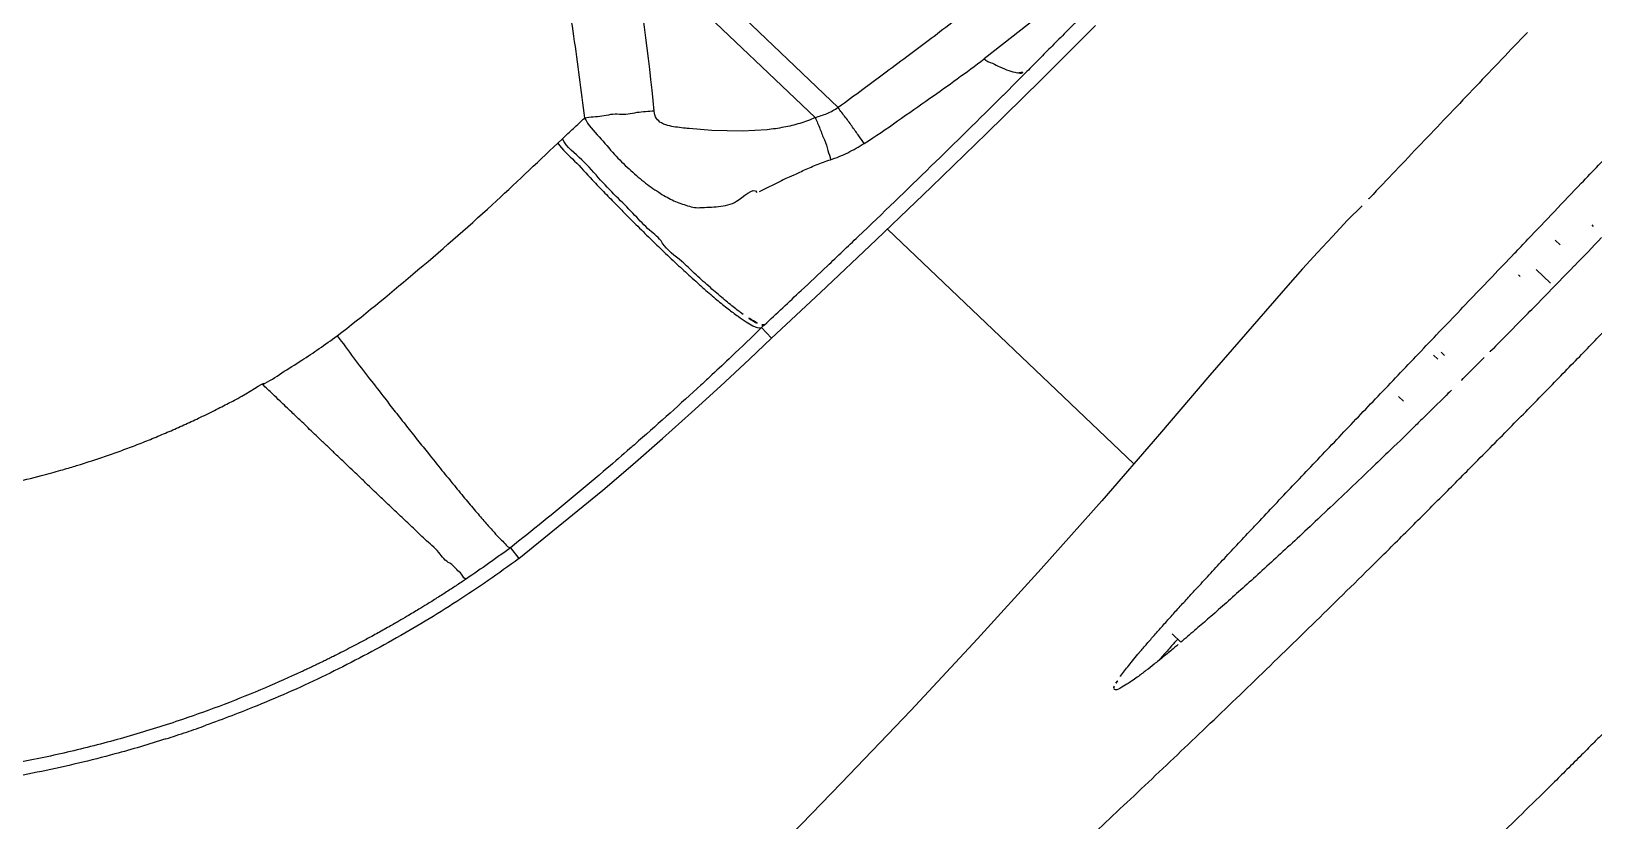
# Model space of a CAD drawing. Header units: millimetres. Extents: x 1145859089 to 1147511753, y -1047484727 to -1047247487.
# Drawn here: x 1146991660 to 1146991776.5, y -1047436363.2 to -1047436304.3 of the extents above; entities that cross this region are included whole.
import ezdxf
from ezdxf.xclip import XClip

# ---------------------------------------------------------------- set-up
doc = ezdxf.new("R2010")
doc.units = ezdxf.units.MM
doc.header["$LTSCALE"] = 100
doc.header["$MEASUREMENT"] = 0
doc.header["$XCLIPFRAME"] = 2
doc.layers.get('0').update_dxf_attribs({"linetype": 'CONTINUOUS'})
doc.layers.add('XREF', color=135, linetype='CONTINUOUS')
doc.layers.add('단지배치도$0$W240910', color=135, linetype='CONTINUOUS')

# ---------------------------------------------------------------- blocks, each defined once
blk = doc.blocks.new('단지배치도$0$zw$9902')
at = {"layer": '단지배치도$0$W240910', "linetype": 'ByBlock', "ltscale": 20}
for p, q in [((61980.95, -64940.71), (61963.94, -64924.49)), ((61965.64, -64928.51), (61979.22, -64941.46)), ((61996.48, -64933.43), (61991.83, -64937.07)), ((61996.07, -64938.64), (62000.11, -64934.61)), ((61992, -64942.65), (61996.07, -64938.64)), ((61960.05, -64943.36), (61960.39, -64943.03)), ((61971.53, -64942.41), (61969.84, -64942.28)), ((61973.82, -64942.46), (61971.53, -64942.41)), ((61975.64, -64942.36), (61973.82, -64942.46)), ((61987.9, -64946.62), (61992, -64942.65)), ((61975.07, -64946.97), (61976.78, -64946.13)), ((61983.78, -64950.57), (61987.9, -64946.62)), ((62019.99, -64948.04), (62018.89, -64949.1)), ((62002.97, -64967.26), (61984.62, -64949.77)), ((62002.97, -64967.26), (61984.62, -64949.77)), ((62018.89, -64949.1), (62017.77, -64950.31)), ((62037.09, -64949.46), (62037.21, -64949.58)), ((61979.62, -64954.48), (61983.78, -64950.57)), ((62017.77, -64950.31), (62016.65, -64951.52)), ((62034.37, -64950.6), (62034.73, -64950.95)), ((62016.65, -64951.52), (62015.54, -64952.74)), ((62035.81, -64952.49), (62035.45, -64952.86)), ((62015.54, -64952.74), (62014.44, -64953.96)), ((62031.64, -64953.17), (62031.77, -64953.3)), ((62034.03, -64953.8), (62032.95, -64952.77)), ((61975.96, -64957.89), (61979.62, -64954.48)), ((62014.44, -64953.96), (62008.64, -64960.64)), ((62033.12, -64955.25), (62032.92, -64955.46)), ((62033.33, -64955.04), (62033.12, -64955.25)), ((61975.23, -64957.11), (61975.45, -64956.91)), ((61975.96, -64957.89), (61975.23, -64957.11)), ((62031.52, -64956.88), (62031.12, -64957.29)), ((62031.78, -64956.61), (62031.52, -64956.88)), ((61974.32, -64959.45), (61975.96, -64957.89)), ((61975.96, -64957.89), (61975.96, -64957.89)), ((61972.18, -64961.46), (61974.32, -64959.45)), ((62025.3, -64959.16), (62025.62, -64959.46)), ((62025.87, -64958.94), (62026.13, -64959.19)), ((62029.92, -64958.5), (62029.79, -64958.63)), ((62008.64, -64960.64), (62004.89, -64965.06)), ((61970.02, -64963.43), (61972.18, -64961.46)), ((62022.69, -64962.24), (62023.07, -64962.6)), ((61967.84, -64965.38), (61970.02, -64963.43)), ((62004.89, -64965.06), (62000.58, -64970.01)), ((61965.63, -64967.31), (61967.84, -64965.38)), ((61963.41, -64969.21), (61965.63, -64967.31)), ((62020.71, -64967.55), (62020.34, -64967.91)), ((62020.34, -64967.91), (62020.15, -64968.09)), ((61957.14, -64974.32), (61963.41, -64969.21)), ((62000.58, -64970.01), (61996.06, -64975.09)), ((62016.7, -64971.36), (62016.69, -64971.37)), ((61956.52, -64973.51), (61957.14, -64974.32)), ((61996.06, -64975.09), (61991.31, -64980.3)), ((61991.31, -64980.3), (61986.35, -64985.63)), ((62005.82, -64979.92), (62006.48, -64980.55)), ((62006.24, -64980.32), (62006.12, -64980.45)), ((61986.35, -64985.63), (61981.17, -64991.06)), ((61981.17, -64991.06), (61975.8, -64996.57))]:
    blk.add_line(p, q, dxfattribs=at)
at = {"layer": '단지배치도$0$W240910'}
for centre, radius, start, end in [((56819.18, -60798.97), 5249.43, 201.4083, 356.71209), ((56819.18, -60798.97), 5399.43, 202.10162, 356.71209), ((57394.29, -57699.4), 11431.38, 251.62775, 321.418131)]:
    blk.add_arc(centre, radius, start, end, dxfattribs=at)
at = {"layer": '단지배치도$0$W240910', "linetype": 'ByBlock', "ltscale": 20}
for centre, radius, start, end in [((61717.52, -64966.38), 251, 5.8102, 8.6773), ((61480.81, -64425.02), 726.34, 314.86808, 315.06555), ((61477.07, -64421.25), 731.65, 313.68683, 314.86749), ((62248.68, -65162.02), 313.19, 136.6874, 136.9028), ((61474.57, -64418.64), 735.26, 313.4386, 313.68751), ((61573.91, -64505.49), 642.78, 315.93871, 316.19792), ((61474.44, -64418.51), 735.45, 313.23205, 313.43852), ((61581.43, -64512.77), 632.31, 315.61757, 315.89295), ((61473.84, -64417.87), 736.32, 312.93973, 313.23204), ((61588.38, -64519.59), 622.57, 315.41473, 315.56398), ((61596.73, -64527.83), 610.84, 315.16708, 315.32679), ((61608.06, -64539.12), 594.84, 314.88231, 315.05325), ((61618.78, -64549.89), 579.65, 314.66461, 314.81168), ((61628.56, -64559.79), 565.74, 314.4103, 314.6649), ((61928.87, -64888.5), 120.4, 309.9407, 310.1368), ((62007.56, -64987.04), 6.84, 144.7076, 144.868), ((62001.61, -64983.95), 0.144, 229.557, 234.206), ((61903.14, -64900.84), 91.22, 287.6728, 288.708), ((61903.56, -64902.08), 89.91, 288.7081, 289.6723)]:
    blk.add_arc(centre, radius, start, end, dxfattribs=at)
for points, knots in [([(61999.05, -64995.68), (62000.45, -64994.37), (62003.3, -64991.7), (62007.61, -64987.61), (62012.04, -64983.36), (62016.56, -64978.96), (62019.94, -64975.64), (62022.22, -64973.38), (62023.38, -64972.23), (62024.59, -64971.02), (62025.77, -64969.84), (62026.93, -64968.68), (62028.66, -64966.93), (62030.92, -64964.65), (62033.63, -64961.89), (62036.13, -64959.32), (62038.42, -64956.95), (62040.37, -64954.92), (62042.02, -64953.2), (62043.39, -64951.77), (62044.69, -64950.39), (62046.02, -64948.99), (62047.59, -64947.33), (62049.44, -64945.35), (62051.61, -64943.03), (62053.97, -64940.49), (62056.51, -64937.73), (62059.33, -64934.65), (62062.44, -64931.22), (62064.87, -64928.51), (62066.44, -64926.75), (62067.1, -64926.02), (62067.72, -64925.31), (62068.35, -64924.61), (62070.05, -64922.69), (62072.8, -64919.57), (62076.53, -64915.28), (62080.13, -64911.11), (62083.58, -64907.06), (62085.82, -64904.4), (62086.92, -64903.1)], [0, 0, 0, 0, 5.754772, 11.701837, 17.842698, 24.178414, 30.614069, 32.056733, 33.806246, 35.517577, 37.190653, 38.825407, 40.421773, 44.579899, 48.450932, 52.033955, 55.328249, 58.333272, 60.491174, 62.470126, 64.282682, 66.177217, 68.248546, 71.140295, 74.317893, 77.780853, 81.528517, 85.560038, 90.32131, 95.423109, 96.473352, 97.420829, 98.363515, 99.30141, 100.234513, 106.0602, 111.773038, 117.287196, 122.603733, 127.723968, 127.723968, 127.723968, 127.723968]), ([(62010.65, -64921.88), (62010.44, -64922.1), (62009.94, -64922.63), (62009.09, -64923.54), (62008, -64924.68), (62006.84, -64925.9), (62005.76, -64927.03), (62004.84, -64927.98), (62003.99, -64928.87), (62003.2, -64929.68), (62002.47, -64930.44), (62001.79, -64931.14), (62001.04, -64931.9), (62000.09, -64932.88), (61999.04, -64933.95), (61997.92, -64935.08), (61996.9, -64936.11), (61995.93, -64937.09), (61995.3, -64937.72), (61995, -64938.03)], [0, 0, 0, 0, 0.924484, 2.174977, 3.752102, 5.648873, 7.212033, 8.45034, 9.617467, 10.909322, 11.846394, 12.764799, 13.835881, 15.059641, 16.8379, 18.366159, 19.815845, 21.191777, 22.49399, 22.49399, 22.49399, 22.49399]), ([(62003.4, -64981.3), (62003.58, -64981.09), (62003.95, -64980.66), (62004.52, -64980), (62005.12, -64979.33), (62005.76, -64978.61), (62006.44, -64977.86), (62007.02, -64977.22), (62007.7, -64976.49), (62008.47, -64975.65), (62009.47, -64974.57), (62010.51, -64973.45), (62011.43, -64972.48), (62012.42, -64971.43), (62013.49, -64970.29), (62014.82, -64968.89), (62016.17, -64967.46), (62017.57, -64966), (62018.99, -64964.5), (62020.44, -64962.98), (62021.92, -64961.43), (62023.43, -64959.85), (62024.96, -64958.24), (62026.52, -64956.61), (62028.1, -64954.96), (62029.7, -64953.28), (62031.12, -64951.8), (62032.66, -64950.19), (62034.32, -64948.44), (62036.08, -64946.6), (62037.85, -64944.75), (62039.61, -64942.89), (62041.61, -64940.79), (62043.59, -64938.72), (62045.54, -64936.67), (62046.96, -64935.17), (62048.34, -64933.72), (62049.67, -64932.33), (62051.44, -64930.47), (62053.16, -64928.66), (62054.84, -64926.9), (62056.47, -64925.19), (62057.58, -64924.04), (62058.14, -64923.45), (62058.18, -64923.41)], [0, 0, 0, 0, 0.847449, 1.696674, 2.601817, 3.560954, 4.572228, 5.633934, 6.15469, 7.571551, 9.046726, 10.576632, 12.158494, 13.041259, 14.920513, 16.84786, 18.822154, 20.84194, 22.905464, 25.010782, 27.155922, 29.339035, 31.5585, 33.812957, 36.101283, 38.422522, 40.775806, 42.241689, 45.117362, 48.00976, 49.880613, 52.802809, 55.698852, 58.564844, 61.396687, 64.190069, 64.771038, 67.397147, 69.963122, 72.464868, 74.898213, 77.258919, 79.542677, 79.703415, 79.703415, 79.703415, 79.703415]), ([(61962.05, -64941.49), (61961.82, -64939.46), (61961.26, -64935.4), (61960.64, -64931.35), (61960.29, -64929.33)], [0, 0, 0, 0, 6.14527, 12.29393, 12.29393, 12.29393, 12.29393]), ([(61994.2, -64930.67), (61993.7, -64931.07), (61992.67, -64931.89), (61991.07, -64933.13), (61989.39, -64934.42), (61987.7, -64935.7), (61986, -64936.98), (61984.38, -64938.18), (61982.68, -64939.44), (61981.56, -64940.26), (61980.95, -64940.71)], [0, 0, 0, 0, 1.921349, 3.943886, 6.06771, 8.292911, 10.283244, 12.450383, 14.361772, 16.62152, 16.62152, 16.62152, 16.62152]), ([(62032.3, -64935.11), (62031.02, -64936.45), (62028.46, -64939.14), (62024.62, -64943.16), (62022.07, -64945.84), (62020.8, -64947.18)], [0, 0, 0, 0, 5.566656, 11.142859, 16.676256, 16.676256, 16.676256, 16.676256]), ([(61987.78, -64940.02), (61988.47, -64939.56), (61989.8, -64938.54), (61991.18, -64937.61), (61991.82, -64937.07)], [0, 0, 0, 0, 2.498561, 5.005178, 5.005178, 5.005178, 5.005178]), ([(61991.82, -64937.07), (61991.96, -64937.26), (61992.44, -64937.37), (61992.8, -64937.6), (61992.99, -64937.68)], [0, 0, 0, 0, 0.700573, 1.317894, 1.317894, 1.317894, 1.317894]), ([(61992.99, -64937.68), (61993.21, -64937.78), (61993.63, -64937.95), (61994.06, -64938.08), (61994.27, -64938.12)], [0, 0, 0, 0, 0.721787, 1.348123, 1.348123, 1.348123, 1.348123]), ([(61994.27, -64938.12), (61994.4, -64938.14), (61994.65, -64938.24), (61994.76, -64938.03), (61994.78, -64937.97)], [0, 0, 0, 0, 0.4061503, 0.608593, 0.608593, 0.608593, 0.608593]), ([(61979.22, -64941.46), (61979.51, -64941.35), (61980.14, -64941.2), (61980.67, -64940.85), (61980.95, -64940.71)], [0, 0, 0, 0, 0.938821, 1.889943, 1.889943, 1.889943, 1.889943]), ([(61982.88, -64943.38), (61982.75, -64943.19), (61982.46, -64942.79), (61981.99, -64942.15), (61981.51, -64941.43), (61981.09, -64940.98), (61980.95, -64940.71)], [0, 0, 0, 0, 0.685243, 1.490326, 2.374935, 3.291707, 3.291707, 3.291707, 3.291707]), ([(61982.88, -64943.38), (61983.73, -64942.85), (61985.36, -64941.72), (61986.97, -64940.57), (61987.78, -64940.02)], [0, 0, 0, 0, 2.986497, 5.937873, 5.937873, 5.937873, 5.937873]), ([(61960.39, -64943.03), (61960.67, -64942.78), (61961.22, -64942.26), (61961.77, -64941.75), (61962.05, -64941.49)], [0, 0, 0, 0, 1.132134, 2.263801, 2.263801, 2.263801, 2.263801]), ([(61964.64, -64941.22), (61964.2, -64941.16), (61963.34, -64941.42), (61962.47, -64941.42), (61962.05, -64941.49)], [0, 0, 0, 0, 1.308106, 2.602974, 2.602974, 2.602974, 2.602974]), ([(61962.05, -64941.49), (61962.3, -64942.03), (61963.15, -64942.87), (61964.2, -64944.17), (61965.33, -64945.28), (61966.42, -64946.23), (61967.5, -64947), (61968.54, -64947.62), (61969.57, -64947.99), (61970.28, -64948.2), (61970.63, -64948.17)], [0, 0, 0, 0, 1.776175, 3.501548, 5.039248, 6.491526, 7.85275, 9.019232, 10.108947, 11.158894, 11.158894, 11.158894, 11.158894]), ([(61967.23, -64940.97), (61966.8, -64941.01), (61965.93, -64941.04), (61965.07, -64941.28), (61964.64, -64941.22)], [0, 0, 0, 0, 1.293583, 2.603693, 2.603693, 2.603693, 2.603693]), ([(61969.84, -64942.28), (61969.65, -64942.26), (61969.26, -64942.22), (61968.68, -64942.15), (61968.17, -64942.04), (61967.72, -64941.86), (61967.34, -64941.53), (61967.25, -64941.17), (61967.23, -64940.97)], [0, 0, 0, 0, 0.56233, 1.165937, 1.762841, 2.129456, 2.612873, 3.196894, 3.196894, 3.196894, 3.196894]), ([(61979.22, -64941.46), (61978.85, -64941.63), (61978.09, -64941.92), (61976.88, -64942.2), (61976.06, -64942.32), (61975.64, -64942.36)], [0, 0, 0, 0, 1.21978, 2.446755, 3.711021, 3.711021, 3.711021, 3.711021]), ([(61979.22, -64941.46), (61979.35, -64941.74), (61979.6, -64942.28), (61979.78, -64942.86), (61979.91, -64943.12)], [0, 0, 0, 0, 0.906867, 1.795053, 1.795053, 1.795053, 1.795053]), ([(61967.83, -64950.78), (61967.6, -64950.41), (61966.79, -64949.83), (61965.76, -64948.69), (61964.53, -64947.46), (61963.19, -64946.09), (61961.88, -64944.55), (61960.72, -64943.67), (61960.39, -64943.04)], [0, 0, 0, 0, 1.332028, 2.878406, 4.627862, 6.553579, 8.611608, 10.743926, 10.743926, 10.743926, 10.743926]), ([(61979.91, -64943.12), (61980.03, -64943.37), (61980.16, -64943.87), (61980.32, -64944.37), (61980.38, -64944.6)], [0, 0, 0, 0, 0.82568, 1.554233, 1.554233, 1.554233, 1.554233]), ([(61943.6, -64957.73), (61945.52, -64956.24), (61949.42, -64953.03), (61954.92, -64948.25), (61958.42, -64944.89), (61960.05, -64943.36)], [0, 0, 0, 0, 7.294095, 15.152219, 21.860712, 21.860712, 21.860712, 21.860712]), ([(61960.05, -64943.36), (61960.39, -64943.86), (61961.35, -64944.69), (61962.48, -64945.97), (61963.53, -64947.05), (61964.39, -64947.93), (61965.12, -64948.67), (61965.73, -64949.29), (61966.27, -64949.82), (61966.79, -64950.34), (61967.3, -64950.83), (61968, -64951.51), (61968.88, -64952.34), (61969.77, -64953.16), (61970.45, -64953.77), (61970.95, -64954.22), (61971.43, -64954.64), (61972.02, -64955.14), (61972.7, -64955.69), (61973.42, -64956.23), (61974.04, -64956.66), (61974.59, -64956.97), (61975.03, -64957.19), (61975.23, -64957.11)], [0, 0, 0, 0, 1.832607, 3.750231, 5.118377, 6.354001, 7.445028, 8.226198, 8.983884, 9.716082, 10.421133, 11.097718, 12.658838, 14.029015, 14.733099, 15.405694, 16.044122, 16.645951, 17.731431, 18.648582, 19.380882, 19.964462, 20.622094, 20.622094, 20.622094, 20.622094]), ([(61980.38, -64944.6), (61980.81, -64944.45), (61981.68, -64944.11), (61982.48, -64943.62), (61982.88, -64943.38)], [0, 0, 0, 0, 1.381377, 2.793775, 2.793775, 2.793775, 2.793775]), ([(61976.78, -64946.13), (61976.6, -64946.18), (61977.81, -64945.67), (61977.98, -64945.58), (61978.31, -64945.41)], [0, 0, 0, 0, 0.573946, 1.686544, 1.686544, 1.686544, 1.686544]), ([(61978.31, -64945.41), (61978.63, -64945.25), (61979.33, -64945), (61980.01, -64944.68), (61980.38, -64944.6)], [0, 0, 0, 0, 1.084724, 2.222001, 2.222001, 2.222001, 2.222001]), ([(61970.63, -64948.17), (61971.09, -64948.13), (61972.02, -64948.14), (61972.97, -64947.94), (61973.37, -64947.69)], [0, 0, 0, 0, 1.384017, 2.801385, 2.801385, 2.801385, 2.801385]), ([(61970.22, -64953.05), (61969.91, -64952.76), (61969.15, -64951.98), (61968.19, -64951.36), (61967.83, -64950.78)], [0, 0, 0, 0, 1.264365, 3.290567, 3.290567, 3.290567, 3.290567]), ([(61972.27, -64954.86), (61971.94, -64954.58), (61971.25, -64953.99), (61970.58, -64953.38), (61970.22, -64953.05)], [0, 0, 0, 0, 1.285876, 2.734708, 2.734708, 2.734708, 2.734708]), ([(61973.85, -64956.12), (61973.61, -64955.94), (61973.07, -64955.53), (61972.55, -64955.1), (61972.27, -64954.86)], [0, 0, 0, 0, 0.91555, 2.021517, 2.021517, 2.021517, 2.021517]), ([(61975.23, -64957.11), (61974.49, -64957.83), (61973.26, -64959.01), (61971.75, -64960.43), (61969.46, -64962.55), (61967.64, -64964.18), (61966.07, -64965.55)], [0, 0, 0, 0, 3.107718, 5.114105, 6.219866, 12.457963, 12.457963, 12.457963, 12.457963]), ([(61974.91, -64956.78), (61974.75, -64956.7), (61974.39, -64956.49), (61974.05, -64956.26), (61973.85, -64956.12)], [0, 0, 0, 0, 0.530741, 1.253209, 1.253209, 1.253209, 1.253209]), ([(61940.97, -64959.54), (61941.41, -64959.26), (61942.28, -64958.66), (61943.16, -64958.05), (61943.6, -64957.73)], [0, 0, 0, 0, 1.552487, 3.184526, 3.184526, 3.184526, 3.184526]), ([(61943.6, -64957.73), (61944.03, -64958.25), (61944.8, -64959.35), (61946, -64960.88), (61947.03, -64962.22), (61947.95, -64963.4), (61948.77, -64964.44), (61949.59, -64965.48), (61950.47, -64966.58), (61951.38, -64967.71), (61952.32, -64968.86), (61953.18, -64969.91), (61953.98, -64970.85), (61954.67, -64971.66), (61955.1, -64972.14), (61955.3, -64972.36)], [0, 0, 0, 0, 2.033653, 3.997936, 5.842594, 7.124382, 8.466422, 9.808844, 11.093688, 12.698846, 14.169551, 15.553294, 16.788003, 17.853596, 18.737237, 18.737237, 18.737237, 18.737237]), ([(61938.04, -64961.34), (61938.56, -64961.13), (61939.49, -64960.43), (61940.48, -64959.87), (61940.97, -64959.54)], [0, 0, 0, 0, 1.67337, 3.440113, 3.440113, 3.440113, 3.440113]), ([(62027.81, -64960.6), (62027.68, -64960.74), (62027.51, -64960.91), (62027.34, -64961.08), (62027.3, -64961.11)], [0, 0, 0, 0, 0.5798651, 0.7238876, 0.7238876, 0.7238876, 0.7238876]), ([(61903.73, -64970.39), (61905.23, -64970.37), (61906.9, -64970.35), (61908.73, -64970.23), (61909.26, -64970.19), (61909.85, -64970.15), (61910.56, -64970.09), (61911.29, -64970.01), (61911.96, -64969.94), (61912.46, -64969.88), (61912.87, -64969.83), (61913.33, -64969.77), (61914.02, -64969.67), (61915.32, -64969.48), (61917.92, -64969.02), (61920.38, -64968.46), (61922.31, -64967.94), (61922.98, -64967.75), (61923.56, -64967.58), (61924.05, -64967.43), (61924.54, -64967.28), (61924.98, -64967.14), (61925.48, -64966.98), (61925.99, -64966.81), (61926.57, -64966.61), (61927.14, -64966.41), (61927.71, -64966.2), (61928.28, -64965.99), (61929.04, -64965.7), (61929.97, -64965.32), (61931.09, -64964.85), (61932.19, -64964.37), (61933.32, -64963.84), (61934.4, -64963.32), (61935.56, -64962.71), (61936.41, -64962.31), (61938.5, -64960.98), (61938.04, -64961.34)], [0, 0, 0, 0, 4.518138, 4.98761, 5.519291, 6.113066, 6.768875, 7.649409, 8.317802, 8.774307, 9.159361, 9.580814, 10.143028, 11.268688, 13.525753, 18.051297, 18.832091, 19.524161, 20.127712, 20.643007, 21.07032, 21.66195, 22.040052, 22.651282, 23.261655, 23.871211, 24.480004, 25.088098, 25.695569, 26.903457, 28.109964, 29.315847, 30.522095, 31.839608, 33.002428, 34.150196, 35.90749, 35.90749, 35.90749, 35.90749]), ([(61950.14, -64972.87), (61949.85, -64972.6), (61949.29, -64972.06), (61948.44, -64971.25), (61947.64, -64970.5), (61946.96, -64969.85), (61946.39, -64969.3), (61945.94, -64968.88), (61945.54, -64968.49), (61945.15, -64968.11), (61944.7, -64967.69), (61944.13, -64967.14), (61943.52, -64966.56), (61942.88, -64965.96), (61942.32, -64965.42), (61941.8, -64964.93), (61941.34, -64964.48), (61940.81, -64963.98), (61940.16, -64963.36), (61939.46, -64962.69), (61938.85, -64962.11), (61938.42, -64961.7), (61938.17, -64961.46), (61938.04, -64961.34)], [0, 0, 0, 0, 1.179301, 2.342456, 3.506143, 4.473842, 5.160793, 5.879994, 6.325824, 6.855944, 7.496249, 8.18678, 9.210974, 10.025851, 10.82309, 11.530409, 12.18399, 12.757494, 13.698048, 14.901772, 15.656142, 16.207344, 16.706154, 16.706154, 16.706154, 16.706154]), ([(62024.45, -64963.92), (62024.2, -64964.17), (62023.36, -64965), (62022.11, -64966.21), (62021.11, -64967.17), (62020.71, -64967.55)], [0, 0, 0, 0, 1.047958, 3.551246, 5.208172, 5.208172, 5.208172, 5.208172]), ([(62059.82, -64964.93), (62058.52, -64966.32), (62057.05, -64967.84), (62055.44, -64969.52), (62055, -64969.98), (62054.55, -64970.44), (62054.06, -64970.95), (62053.5, -64971.54), (62052.78, -64972.28), (62051.98, -64973.11), (62051.05, -64974.06), (62050.03, -64975.11), (62049.07, -64976.1), (62048.32, -64976.86), (62047.84, -64977.36), (62047.46, -64977.74), (62047.09, -64978.13), (62046.7, -64978.52), (62046.32, -64978.91), (62045.02, -64980.23), (62042.74, -64982.54), (62040.33, -64984.96), (62038.71, -64986.58), (62037.94, -64987.35), (62037.15, -64988.14), (62036.25, -64989.03), (62035.26, -64990.02), (62034.21, -64991.06), (62032.84, -64992.41), (62031.21, -64994), (62029.4, -64995.78), (62027.83, -64997.31), (62026.62, -64998.49), (62025.71, -64999.36), (62025.07, -64999.98), (62024.46, -65000.57), (62023.76, -65001.24), (62022.88, -65002.09), (62021.85, -65003.07), (62020.7, -65004.17), (62019.49, -65005.32), (62018.28, -65006.47), (62016.92, -65007.75), (62015.5, -65009.1), (62014, -65010.5), (62013.07, -65011.38), (62012.63, -65011.79)], [0, 0, 0, 0, 5.705615, 6.344775, 6.983953, 7.623147, 8.262356, 9.113533, 10.0558, 11.340705, 12.590566, 14.051792, 15.724267, 16.725511, 17.260787, 17.797878, 18.338146, 18.881592, 19.428213, 19.978007, 24.464145, 29.149909, 30.229139, 31.318359, 32.417556, 33.586447, 35.134392, 36.612216, 38.019979, 40.90396, 43.441354, 45.632794, 47.478854, 48.517933, 49.40386, 50.150831, 51.072437, 52.297142, 53.824649, 55.341491, 57.071477, 58.845043, 60.34303, 62.669323, 64.724559, 66.50918, 66.50918, 66.50918, 66.50918]), ([(61966.07, -64965.55), (61965.86, -64965.74), (61965.08, -64966.42), (61963.51, -64967.78), (61960.56, -64970.26), (61958.15, -64972.22), (61956.52, -64973.51)], [0, 0, 0, 0, 0.863277, 3.109586, 6.217393, 12.429605, 12.429605, 12.429605, 12.429605]), ([(62020.15, -64968.09), (62019.58, -64968.63), (62018.46, -64969.7), (62017.3, -64970.79), (62016.72, -64971.34), (62016.69, -64971.37)], [0, 0, 0, 0, 2.363222, 4.650026, 4.771834, 4.771834, 4.771834, 4.771834]), ([(62016.69, -64971.37), (62016.17, -64971.86), (62015.19, -64972.78), (62013.75, -64974.1), (62012.4, -64975.34), (62011.11, -64976.5), (62009.89, -64977.59), (62008.78, -64978.57), (62007.73, -64979.49), (62006.98, -64980.12), (62006.56, -64980.48), (62006.48, -64980.55)], [0, 0, 0, 0, 2.127156, 4.045177, 5.872128, 7.605906, 9.24446, 10.785751, 12.058482, 13.43101, 13.728003, 13.728003, 13.728003, 13.728003]), ([(61952.01, -64974.66), (61951.66, -64974.52), (61951.16, -64973.72), (61950.48, -64973.2), (61950.14, -64972.87)], [0, 0, 0, 0, 1.157815, 2.59619, 2.59619, 2.59619, 2.59619]), ([(61955.3, -64972.36), (61955.45, -64972.53), (61955.72, -64972.83), (61956.12, -64973.19), (61956.36, -64973.5), (61956.52, -64973.51)], [0, 0, 0, 0, 0.671798, 1.181179, 1.684516, 1.684516, 1.684516, 1.684516]), ([(61957.14, -64974.32), (61955.64, -64975.43), (61952.56, -64977.55), (61947.76, -64980.45), (61942.79, -64983.05), (61938.13, -64985.13), (61935.11, -64986.28), (61933.83, -64986.74)], [0, 0, 0, 0, 5.604425, 11.208847, 16.813268, 22.417692, 26.509652, 26.509652, 26.509652, 26.509652]), ([(61956.52, -64973.51), (61956.25, -64973.71), (61955.71, -64974.1), (61954.62, -64974.88), (61953.79, -64975.45), (61953.24, -64975.83)], [0, 0, 0, 0, 1.007293, 2.015024, 4.025202, 4.025202, 4.025202, 4.025202]), ([(61953.24, -64975.83), (61953.09, -64975.9), (61952.89, -64975.39), (61952.45, -64975.16), (61952.23, -64974.75), (61952.01, -64974.66)], [0, 0, 0, 0, 0.492114, 1.004173, 1.690206, 1.690206, 1.690206, 1.690206]), ([(61953.24, -64975.83), (61953.14, -64975.9), (61952.91, -64976.05), (61952.45, -64976.35), (61951.96, -64976.68), (61951.45, -64977), (61951.05, -64977.25), (61950.66, -64977.5), (61950.21, -64977.78), (61949.75, -64978.06), (61949.26, -64978.35), (61948.76, -64978.65), (61948.3, -64978.92), (61947.85, -64979.18), (61947.45, -64979.41), (61946.85, -64979.75), (61946.12, -64980.15), (61945.29, -64980.6), (61944.56, -64980.98), (61943.91, -64981.31), (61943.4, -64981.57), (61942.98, -64981.78), (61942.64, -64981.95), (61942.3, -64982.11), (61941.95, -64982.28), (61941.61, -64982.44), (61941.27, -64982.6), (61940.16, -64983.12), (61938.15, -64984.01), (61935.2, -64985.2), (61933.13, -64985.95), (61932.08, -64986.3)], [0, 0, 0, 0, 0.364712, 0.816026, 1.647545, 2.136878, 2.616944, 3.07875, 3.515096, 4.197461, 4.704629, 5.225353, 5.952016, 6.317413, 6.772418, 7.31695, 8.384317, 9.28608, 10.155054, 10.858087, 11.4787, 11.864184, 12.245075, 12.625956, 13.006823, 13.387674, 13.768505, 14.149315, 17.056546, 20.361245, 23.674338, 23.674338, 23.674338, 23.674338]), ([(62067.92, -64976.91), (62064.8, -64980.19), (62057.85, -64987.46), (62047.05, -64998.73), (62035.57, -65010.67), (62027.93, -65018.6), (62024.12, -65022.53)], [0, 0, 0, 0, 13.559927, 30.196917, 46.820771, 63.243119, 63.243119, 63.243119, 63.243119]), ([(62006.17, -64980.81), (62006.08, -64980.89), (62005.75, -64981.16), (62005.19, -64981.62), (62004.51, -64982.17), (62003.87, -64982.67), (62003.31, -64983.1), (62002.83, -64983.43), (62002.4, -64983.73), (62002.03, -64983.93), (62001.63, -64984.16), (62001.53, -64984.07)], [0, 0, 0, 0, 0.339642, 1.298823, 2.168812, 2.949692, 3.758261, 4.26833, 4.70124, 5.305254, 5.70849, 5.70849, 5.70849, 5.70849]), ([(62001.98, -64983.09), (62002.08, -64982.96), (62002.28, -64982.68), (62002.61, -64982.26), (62002.98, -64981.81), (62003.25, -64981.48), (62003.4, -64981.31), (62003.4, -64981.3)], [0, 0, 0, 0, 0.492335, 1.017462, 1.604671, 2.251662, 2.282998, 2.282998, 2.282998, 2.282998]), ([(62006.12, -64980.45), (62005.97, -64980.62), (62005.62, -64981.02), (62005.2, -64981.49), (62004.94, -64981.8), (62004.87, -64981.88)], [0, 0, 0, 0, 0.667551, 1.595665, 1.890806, 1.890806, 1.890806, 1.890806]), ([(61932.08, -64986.3), (61930.79, -64986.74), (61928.19, -64987.56), (61924.24, -64988.6), (61921.13, -64989.28), (61918.71, -64989.73), (61917.04, -64990.01), (61915.34, -64990.25), (61913.9, -64990.43), (61912.92, -64990.54), (61912.2, -64990.61), (61911.66, -64990.67), (61911.02, -64990.73), (61910.36, -64990.78), (61909.6, -64990.84), (61908.85, -64990.89), (61908.1, -64990.93), (61907.31, -64990.97), (61906.45, -64991.01), (61905.61, -64991.03), (61905.08, -64991.05), (61904.86, -64991.05)], [0, 0, 0, 0, 4.079477, 8.173509, 12.258182, 13.624922, 15.556668, 17.341206, 18.787337, 19.89692, 20.299669, 20.957982, 21.543963, 22.208089, 22.963843, 23.808245, 24.467429, 25.2359, 26.153896, 27.076101, 27.737024, 27.737024, 27.737024, 27.737024]), ([(61930.83, -64987.76), (61929.58, -64988.16), (61926.52, -64989.06), (61921.6, -64990.23), (61916.07, -64991.19), (61910.5, -64991.8), (61906.76, -64991.99), (61904.89, -64992.02)], [0, 0, 0, 0, 3.957199, 9.561944, 15.166688, 20.771431, 26.376179, 26.376179, 26.376179, 26.376179])]:
    blk.add_open_spline(points, degree=3, knots=knots, dxfattribs=at)
for points in [[(61973.37, -64947.69), (61973.84, -64947.41), (61974.65, -64946.56), (61974.89, -64947.05)], [(61975.45, -64956.91), (61975.28, -64956.98), (61975.08, -64956.86), (61974.91, -64956.78)], [(62029.79, -64958.63), (62029.55, -64958.87), (62029.31, -64959.11), (62029.07, -64959.35)], [(62001.48, -64983.95), (62001.48, -64983.83), (62001.57, -64983.72), (62001.64, -64983.61)], [(62001.64, -64983.61), (62001.75, -64983.44), (62001.85, -64983.27), (62001.97, -64983.11)], [(62001.52, -64984.06), (62001.49, -64984.04), (62001.47, -64983.99), (62001.48, -64983.95)]]:
    blk.add_open_spline(points, degree=3, dxfattribs=at)
blk = doc.blocks.new('단지배치도')
blk.add_blockref('단지배치도$0$zw$9902', (141034.19, 142437.16))

msp = doc.modelspace()

# ---------------------------------------------------------------- block references
at = {"layer": 'XREF'}
ref = msp.add_blockref('단지배치도', (1146788705.034274, -1047513806.462535), dxfattribs=at)
XClip(ref).set_block_clipping_path([(72982.4064819524, 34919.7593965298), (360382.4067475507, 255319.7593436697)])

doc.saveas('drawing.dxf')
